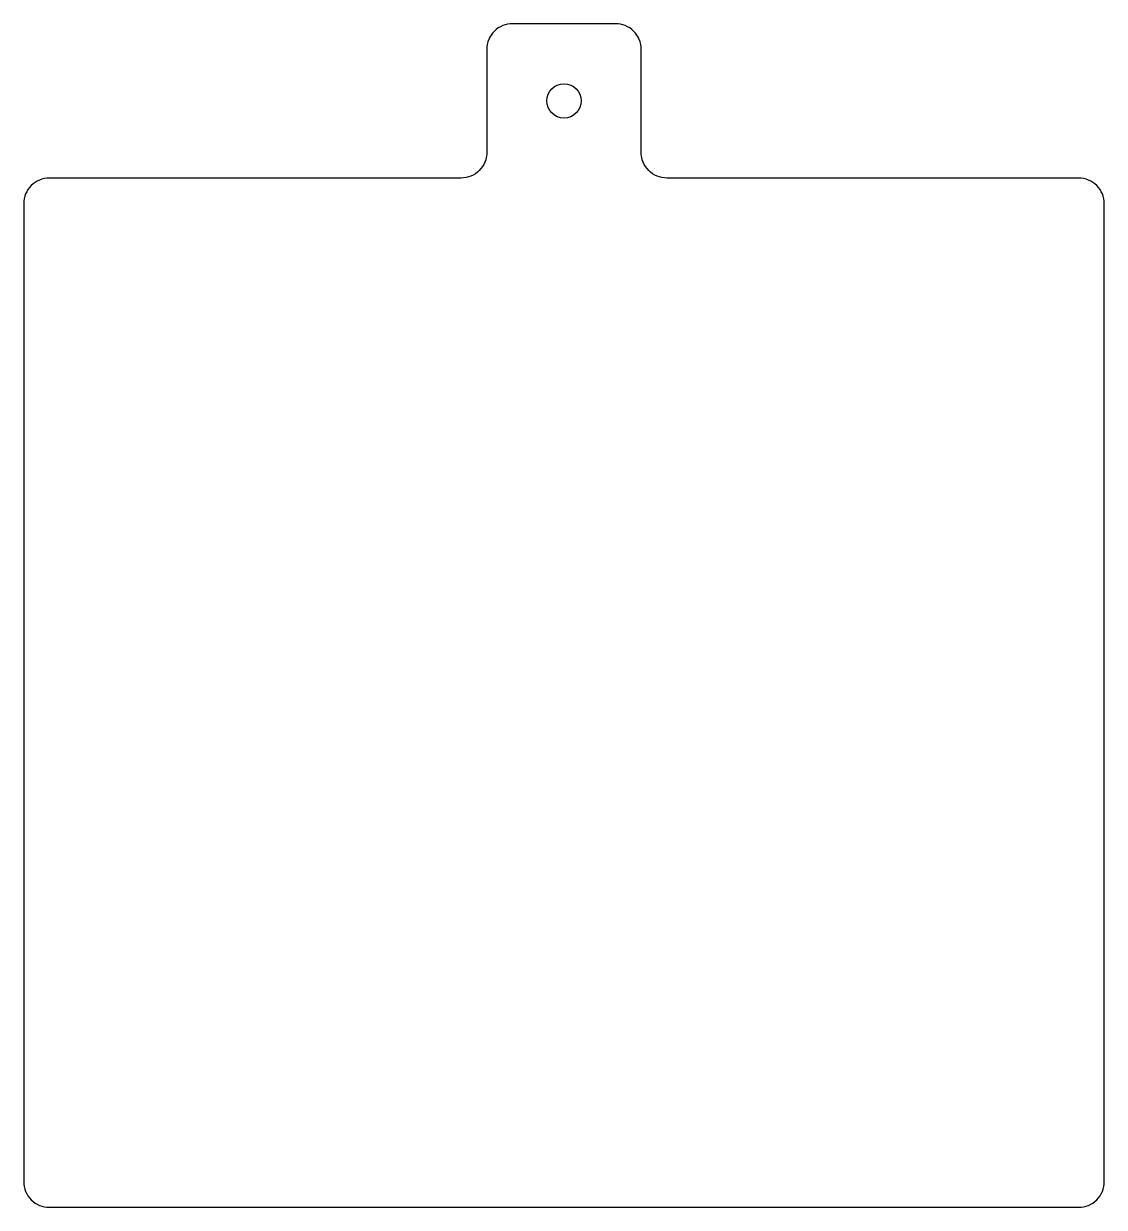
# Model space of a CAD drawing. Header units: millimetres. Extents: x -31.3 to 31.7, y 8 to 77.
import ezdxf

# ---------------------------------------------------------------- set-up
doc = ezdxf.new("R2010")
doc.units = ezdxf.units.MM
doc.layers.get('0').update_dxf_attribs({"linetype": 'CONTINUOUS'})

msp = doc.modelspace()

# ---------------------------------------------------------------- linework, layer by layer
msp.add_lwpolyline([(-29.775, 68, 0.414214), (-31.275, 66.5), (-31.275, 9.5, 0.414214), (-29.775, 8), (30.225, 8, 0.414214), (31.725, 9.5), (31.725, 66.5, 0.414214), (30.225, 68), (6.225, 68, -0.414214), (4.725, 69.5), (4.725, 75.5, 0.414214), (3.225, 77), (-2.775, 77, 0.414214), (-4.275, 75.5), (-4.275, 69.5, -0.414214), (-5.775, 68)], format="xyb", close=True)
msp.add_circle((0.225, 72.5), 1)

doc.saveas('drawing.dxf')
